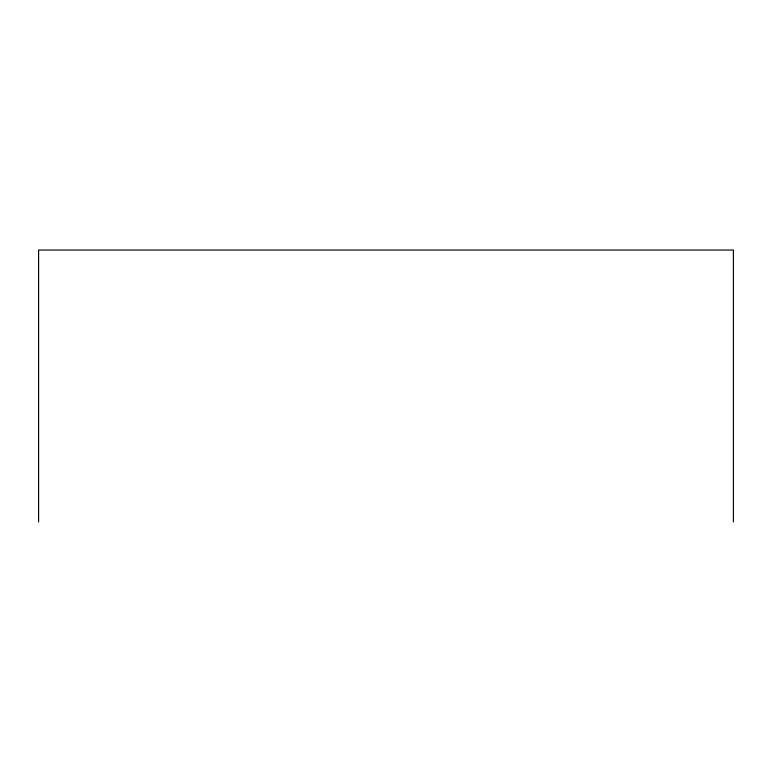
<?xml version="1.0" encoding="UTF-8"?>
<svg xmlns="http://www.w3.org/2000/svg" width="772" height="772" viewBox="0 0 772 772"><rect width="100%" height="100%" fill="white"/><g stroke="black" fill="none" stroke-linecap="round" stroke-linejoin="round"><path stroke-width="1.16" d="M733.4 521.949L733.4 250.051L38.6 250.051L38.6 521.949"/></g></svg>
